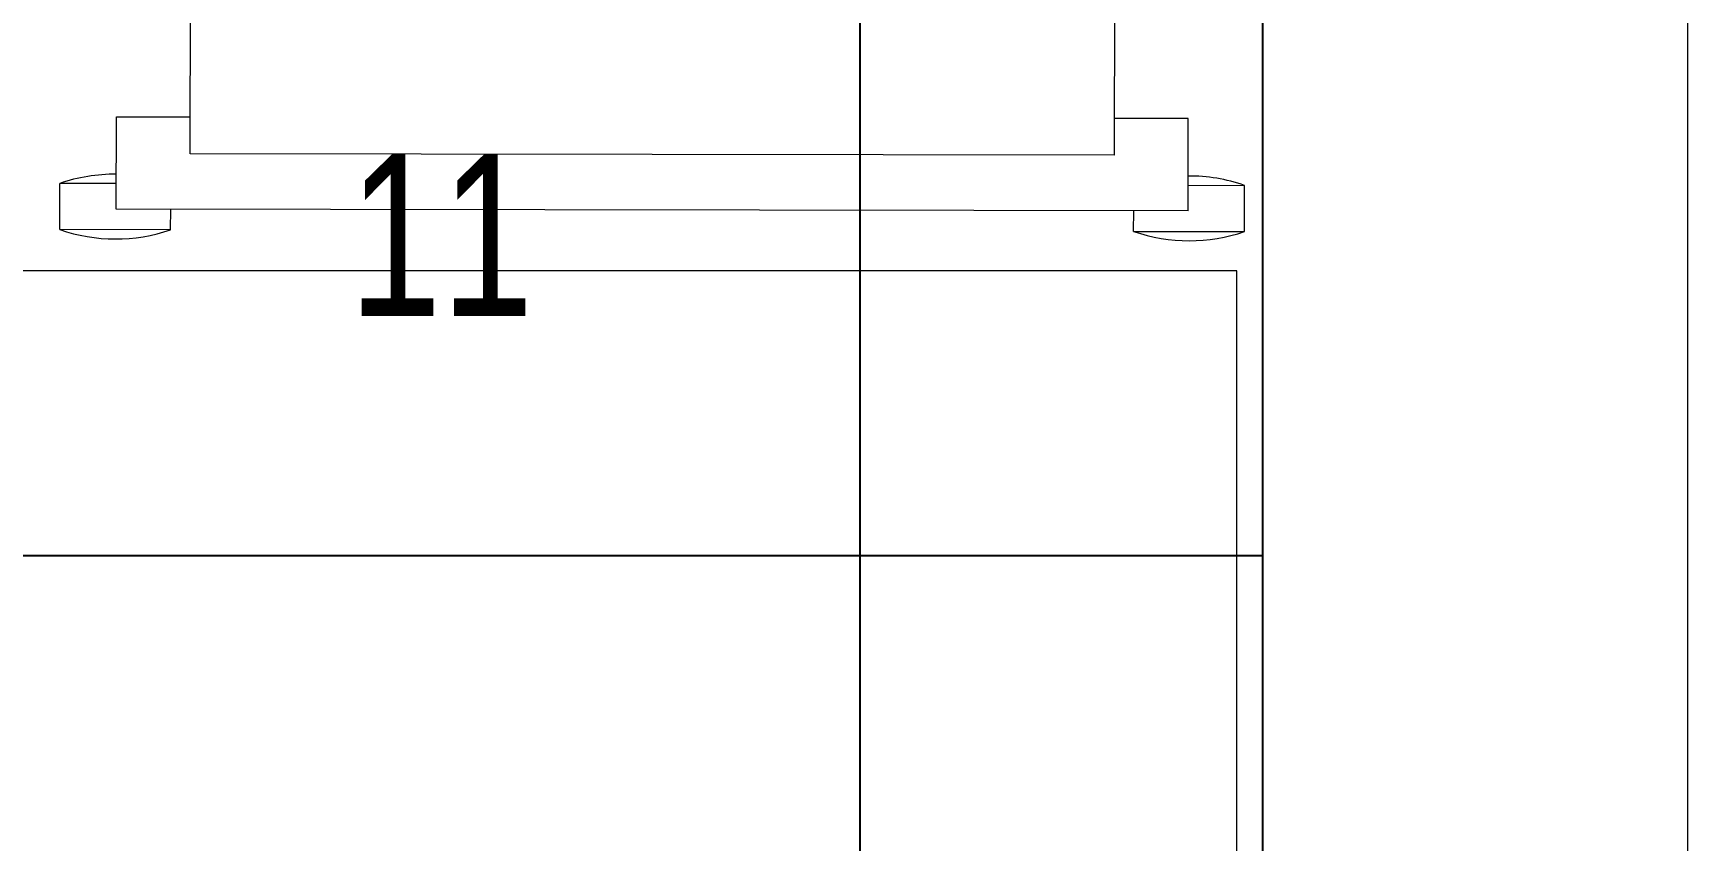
# Model space of a CAD drawing. Header units: inches. Extents: x -12418 to 472786, y -29325 to 19878.
# Drawn here: x 48152 to 49048, y -12154 to -11718 of the extents above; entities that cross this region are included whole.
import ezdxf

# ---------------------------------------------------------------- set-up
doc = ezdxf.new("R2010")
doc.units = ezdxf.units.IN
doc.header["$LTSCALE"] = 25
doc.header["$MEASUREMENT"] = 0
doc.linetypes.add('DASHDOT', pattern=[25.4, 12.7, -6.35, 0, -6.35])
for name, color, linetype, lineweight in [('00-Ground Floor$0$72_EGR_EQP_TAG', 142, 'Continuous', 5), ('00-Ground Floor$0$LOADING', 253, 'Continuous', 5), ('00-Ground Floor$0$Walls', 251, 'Continuous', 5), ('E-LITE-CLNG-CNDT', 6, 'DASHDOT', 35)]:
    doc.layers.add(name, color=color, linetype=linetype, lineweight=lineweight)
doc.layers.add('00-Ground Floor$0$False Ceiling', color=251, linetype='Continuous')
doc.styles.add('00-Ground Floor$0$X3G_ENTITY_257CFD', font='swisscl.ttf', dxfattribs={"height": 200})

# ---------------------------------------------------------------- blocks, each defined once
blk = doc.blocks.new('00-Ground Floor$0$workstation')
at = {"layer": '00-Ground Floor$0$LOADING'}
for p, q in [((2797.299, -990.665, 0), (2797.295, -993.165, 0)), ((2803.299, -990.675, 0), (2797.299, -990.665, 0)), ((2803.299, -990.675, 0), (2803.297, -991.786, 0)), ((2855.414, -990.761, 0), (2855.412, -991.872, 0)), ((2855.414, -990.761, 0), (2861.414, -990.771, 0)), ((2861.414, -990.771, 0), (2861.41, -993.271, 0)), ((2800.355, -991.781, 0), (2800.347, -996.781, 0)), ((2800.355, -991.781, 0), (2858.355, -991.877, 0)), ((2858.355, -991.877, 0), (2858.347, -996.877, 0)), ((2800.353, -993.17, 0), (2797.295, -993.165, 0)), ((2858.353, -993.266, 0), (2861.41, -993.271, 0)), ((2804.249, -1055.787, 0), (2804.35, -994.788, 0)), ((2804.35, -994.788, 0), (2854.35, -994.87, 0)), ((2854.35, -994.87, 0), (2854.249, -1055.87, 0)), ((2800.347, -996.781, 0), (2804.347, -996.788, 0)), ((2858.347, -996.877, 0), (2854.347, -996.87, 0))]:
    blk.add_line(p, q, dxfattribs=at)
for centre, start, end in [((2800.285, -999.42, 0), 70.98047, 108.82976), ((2858.4, -999.516, 0), 70.98047, 108.82976), ((2800.31, -984.42, 0), 250.98047, 270.26174), ((2858.425, -984.516, 0), 269.54848, 288.82976)]:
    blk.add_arc(centre, 9.25, start, end, dxfattribs=at)
blk = doc.blocks.new('00-Ground Floor$0$A$Ce9e1c4c3')
at = {"layer": '00-Ground Floor$0$False Ceiling', "color": 254, "linetype": 'Continuous'}
for p, q in [((-51400, -12867.43), (-51400, -8847.43)), ((-55042.47, -12000), (-51182.07, -12000))]:
    blk.add_line(p, q, dxfattribs=at)
at = {"layer": '00-Ground Floor$0$False Ceiling', "color": 254}
blk.add_line((-51182.07, -12867.43, 0), (-51182.07, -8847.43, 0), dxfattribs=at)
blk = doc.blocks.new('00-Ground Floor')
at = {"layer": '00-Ground Floor$0$LOADING', "elevation": 0}
blk.add_lwpolyline([(47953.81, -11846.05), (47953.81, -12776.05), (48803.81, -12776.05), (48803.81, -11846.05), (47953.81, -11846.05)], dxfattribs=at)
at = {"layer": '00-Ground Floor$0$Walls'}
for p, q in [((48817.93, -12797.43, 0), (48817.93, -11597.43, 0)), ((49047.93, -13097.43, 0), (49047.93, -11597.43, 0))]:
    blk.add_line(p, q, dxfattribs=at)
at = {"layer": '00-Ground Floor$0$False Ceiling', "color": 254}
blk.add_blockref('00-Ground Floor$0$A$Ce9e1c4c3', (100000, 0), dxfattribs=at)
at = {"layer": '00-Ground Floor$0$LOADING', "xscale": 10, "yscale": 10, "zscale": 10, "rotation": 180}
blk.add_blockref('00-Ground Floor$0$workstation', (76780.98, -21731.53, 0), dxfattribs=at)
at = {"layer": '00-Ground Floor$0$72_EGR_EQP_TAG', "insert": (48373.29, -11783.05, 0), "char_height": 87.473, "attachment_point": 2, "style": '00-Ground Floor$0$X3G_ENTITY_257CFD'}
blk.add_mtext('11', dxfattribs=at)

msp = doc.modelspace()

# ---------------------------------------------------------------- block references
at = {"layer": 'E-LITE-CLNG-CNDT'}
msp.add_blockref('00-Ground Floor', (0, 0), dxfattribs=at)

doc.saveas('drawing.dxf')
